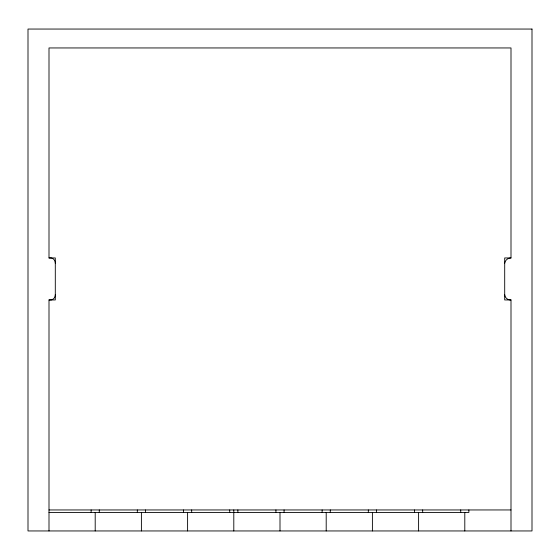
<?xml version="1.0" encoding="UTF-8"?>
<svg xmlns="http://www.w3.org/2000/svg" width="560" height="560" viewBox="0 0 560 560"><rect width="100%" height="100%" fill="white"/><g stroke="black" fill="none" stroke-linecap="round" stroke-linejoin="round"><path stroke-width="0.84" d="M504.7 263.2A6.314 6.314 0 0 1 511 257.95L511 47.95L49 47.95L49 257.95L51.345 257.971A5.18 5.18 0 0 1 55.3 263.2M511 530.95L511 299.95L509.488 299.88A5.845 5.845 0 0 1 504.7 294.7M49 257.95L55.3 257.95L55.3 299.95L49 299.95L49 530.95M511 257.95L504.7 257.95L504.7 299.95L511 299.95M49 509.95L511 509.95M49 512.47L468.874 512.47L468.874 509.95M49 299.95L51.345 299.929A5.18 5.18 0 0 0 55.3 294.7M464.8 512.47L464.8 530.95M460.726 509.95L460.726 512.47M422.674 509.95L422.674 512.47M418.6 512.47L418.6 530.95M414.526 509.95L414.526 512.47M376.474 509.95L376.474 512.47M372.4 512.47L372.4 530.95M368.326 509.95L368.326 512.47M330.274 509.95L330.274 512.47M326.2 512.47L326.2 530.95M322.126 509.95L322.126 512.47M284.074 509.95L284.074 512.47M280 512.47L280 530.95M275.926 509.95L275.926 512.47M237.874 509.95L237.874 512.47M233.8 509.95L233.8 530.95M229.726 509.95L229.726 512.47M191.674 509.95L191.674 512.47M187.6 512.47L187.6 530.95M183.526 509.95L183.526 512.47M145.474 509.95L145.474 512.47M141.4 512.47L141.4 530.95M137.326 509.95L137.326 512.47M99.274 509.95L99.274 512.47M95.2 512.47L95.2 530.95M91.126 509.95L91.126 512.47M532 29.05L28 29.05L28 530.95L532 530.95L532 29.05"/></g></svg>
